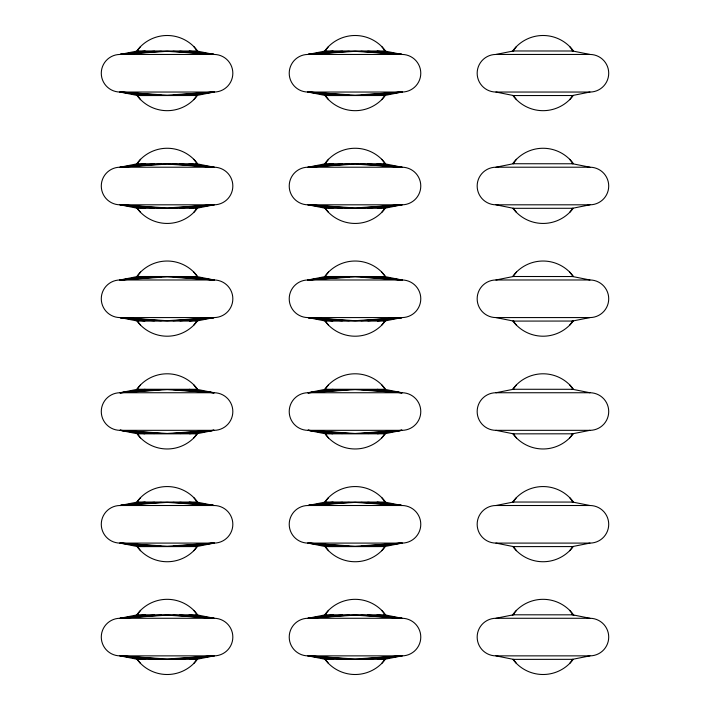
<?xml version="1.0" encoding="UTF-8"?>
<svg xmlns="http://www.w3.org/2000/svg" width="710" height="710" viewBox="0 0 710 710"><rect width="100%" height="100%" fill="white"/><g stroke="black" fill="none" stroke-linecap="round" stroke-linejoin="round"><path stroke-width="1.06" d="M140.598 46.505L137.172 50.969L197.211 51.005L193.759 46.505M140.598 159.271L137.172 163.735L197.211 163.77L193.759 159.271M193.759 99.666L196.945 95.522L137.447 95.557L140.598 99.666M140.598 272.036L137.172 276.501L197.211 276.536L193.759 272.036M193.759 212.432L196.945 208.287L137.447 208.323L140.598 212.432M328.544 46.505L325.118 50.969L385.148 51.005L381.696 46.505M140.598 384.802L137.172 389.266L197.211 389.302L193.759 384.802M193.759 325.198L196.945 321.053L137.447 321.089L140.598 325.198M328.544 159.271L325.118 163.735L385.148 163.77L381.696 159.271M381.696 99.666L384.882 95.522L325.384 95.557L328.544 99.666M140.598 497.568L137.172 502.032L197.211 502.068L193.759 497.568M193.759 437.964L196.945 433.81L137.447 433.845L140.598 437.964M328.544 272.036L325.118 276.501L385.148 276.536L381.696 272.036M381.696 212.432L384.882 208.287L325.384 208.323L328.544 212.432M516.481 46.505L513.055 50.969L573.094 51.005L569.642 46.505M140.598 610.334L137.172 614.798L197.211 614.833L193.759 610.334M193.759 550.729L196.945 546.576L137.447 546.611L140.598 550.729M328.544 384.802L325.118 389.266L385.148 389.302L381.696 384.802M381.696 325.198L384.882 321.053L325.384 321.089L328.544 325.198M516.481 159.271L513.055 163.735L573.094 163.77L569.642 159.271M569.642 99.666L572.819 95.522L513.33 95.557L516.481 99.666M193.759 663.495L196.945 659.341L137.447 659.377L140.598 663.495M328.544 497.568L325.118 502.032L385.148 502.068L381.696 497.568M381.696 437.964L384.882 433.81L325.384 433.845L328.544 437.964M516.481 272.036L513.055 276.501L573.094 276.536L569.642 272.036M569.642 212.432L572.819 208.287L513.33 208.323L516.481 212.432M328.544 610.334L325.118 614.798L385.148 614.833L381.696 610.334M381.696 550.729L384.882 546.576L325.384 546.611L328.544 550.729M516.481 384.802L513.055 389.266L573.094 389.302L569.642 384.802M569.642 325.198L572.819 321.053L513.33 321.089L516.481 325.198M381.696 663.495L384.882 659.341L325.384 659.377L328.544 663.495M516.481 497.568L513.055 502.032L573.094 502.068L569.642 497.568M569.642 437.964L572.819 433.81L513.33 433.845L516.481 437.964M516.481 610.334L513.055 614.798L573.094 614.833L569.642 610.334M569.642 550.729L572.819 546.576L513.33 546.611L516.481 550.729M569.642 663.495L572.819 659.341L513.33 659.377L516.481 663.495M137.98 95.619L120.07 92.043A18.797 18.797 0 0 1 101.281 73.245A18.797 18.797 0 0 1 120.07 54.448L137.953 50.871M325.925 95.619L308.016 92.043A18.797 18.797 0 0 1 289.219 73.245A18.797 18.797 0 0 1 308.016 54.448L325.899 50.871M196.164 95.619L214.047 92.043A18.797 18.797 0 0 0 232.836 73.245A18.797 18.797 0 0 0 214.047 54.448L196.191 50.88M513.862 95.619L495.953 92.043A18.797 18.797 0 0 1 477.164 73.245A18.797 18.797 0 0 1 495.953 54.448L513.836 50.871M384.101 95.619L401.984 92.043A18.797 18.797 0 0 0 420.781 73.245A18.797 18.797 0 0 0 401.984 54.448L384.128 50.88M137.98 208.385L120.07 204.808A18.797 18.797 0 0 1 101.281 186.011A18.797 18.797 0 0 1 120.07 167.214L137.953 163.637M572.047 95.619L589.93 92.043A18.797 18.797 0 0 0 608.718 73.245A18.797 18.797 0 0 0 589.93 54.448L572.074 50.88M325.925 208.385L308.016 204.808A18.797 18.797 0 0 1 289.219 186.011A18.797 18.797 0 0 1 308.016 167.214L325.899 163.637M196.164 208.385L214.047 204.808A18.797 18.797 0 0 0 232.836 186.011A18.797 18.797 0 0 0 214.047 167.214L196.191 163.646M513.862 208.385L495.953 204.808A18.797 18.797 0 0 1 477.164 186.011A18.797 18.797 0 0 1 495.953 167.214L513.836 163.637M384.101 208.385L401.984 204.808A18.797 18.797 0 0 0 420.781 186.011A18.797 18.797 0 0 0 401.984 167.214L384.128 163.646M137.98 321.151L120.07 317.574A18.797 18.797 0 0 1 101.281 298.777A18.797 18.797 0 0 1 120.07 279.98L137.953 276.403M572.047 208.385L589.93 204.808A18.797 18.797 0 0 0 608.718 186.011A18.797 18.797 0 0 0 589.93 167.214L572.074 163.646M325.925 321.151L308.016 317.574A18.797 18.797 0 0 1 289.219 298.777A18.797 18.797 0 0 1 308.016 279.98L325.899 276.403M196.164 321.142L214.047 317.574A18.797 18.797 0 0 0 232.836 298.777A18.797 18.797 0 0 0 214.047 279.98L196.191 276.412M513.862 321.151L495.953 317.574A18.797 18.797 0 0 1 477.164 298.777A18.797 18.797 0 0 1 495.953 279.98L513.836 276.403M384.101 321.142L401.984 317.574A18.797 18.797 0 0 0 420.781 298.777A18.797 18.797 0 0 0 401.984 279.98L384.128 276.412M137.98 433.916L120.07 430.331A18.797 18.797 0 0 1 101.281 411.543A18.797 18.797 0 0 1 120.07 392.745L137.953 389.169M572.047 321.142L589.93 317.574A18.797 18.797 0 0 0 608.718 298.777A18.797 18.797 0 0 0 589.93 279.98L572.074 276.412M325.925 433.916L308.016 430.331A18.797 18.797 0 0 1 289.219 411.543A18.797 18.797 0 0 1 308.016 392.745L325.899 389.169M196.164 433.908L214.047 430.331A18.797 18.797 0 0 0 232.836 411.543A18.797 18.797 0 0 0 214.047 392.745L196.191 389.178M513.862 433.916L495.953 430.331A18.797 18.797 0 0 1 477.164 411.543A18.797 18.797 0 0 1 495.953 392.745L513.836 389.169M384.101 433.908L401.984 430.331A18.797 18.797 0 0 0 420.781 411.543A18.797 18.797 0 0 0 401.984 392.745L384.128 389.178M137.98 546.682L120.07 543.097A18.797 18.797 0 0 1 101.281 524.308A18.797 18.797 0 0 1 120.07 505.511L137.953 501.934M572.047 433.908L589.93 430.331A18.797 18.797 0 0 0 608.718 411.543A18.797 18.797 0 0 0 589.93 392.745L572.074 389.178M325.925 546.682L308.016 543.097A18.797 18.797 0 0 1 289.219 524.308A18.797 18.797 0 0 1 308.016 505.511L325.899 501.934M196.164 546.673L214.047 543.097A18.797 18.797 0 0 0 232.836 524.308A18.797 18.797 0 0 0 214.047 505.511L196.191 501.943M513.862 546.682L495.953 543.097A18.797 18.797 0 0 1 477.164 524.308A18.797 18.797 0 0 1 495.953 505.511L513.836 501.934M384.101 546.673L401.984 543.097A18.797 18.797 0 0 0 420.781 524.308A18.797 18.797 0 0 0 401.984 505.511L384.128 501.943M137.98 659.448L120.07 655.862A18.797 18.797 0 0 1 101.281 637.074A18.797 18.797 0 0 1 120.07 618.277L137.953 614.7M572.047 546.673L589.93 543.097A18.797 18.797 0 0 0 608.718 524.308A18.797 18.797 0 0 0 589.93 505.511L572.074 501.943M325.925 659.448L308.016 655.862A18.797 18.797 0 0 1 289.219 637.074A18.797 18.797 0 0 1 308.016 618.277L325.899 614.7M196.164 659.439L214.047 655.862A18.797 18.797 0 0 0 232.836 637.074A18.797 18.797 0 0 0 214.047 618.277L196.191 614.7M513.862 659.448L495.953 655.862A18.797 18.797 0 0 1 477.164 637.074A18.797 18.797 0 0 1 495.953 618.277L513.836 614.7M384.101 659.439L401.984 655.862A18.797 18.797 0 0 0 420.781 637.074A18.797 18.797 0 0 0 401.984 618.277L384.128 614.7M572.047 659.439L589.93 655.862A18.797 18.797 0 0 0 608.718 637.074A18.797 18.797 0 0 0 589.93 618.277L572.074 614.7M189.552 95.459L214.047 92.043L120.07 92.043L144.813 95.459M377.489 95.459L401.984 92.043L308.016 92.043L332.75 95.459M189.552 208.225L214.047 204.808L120.07 204.808L144.813 208.225M377.489 208.225L401.984 204.808L308.016 204.808L332.75 208.225M189.552 320.991L214.047 317.574L120.07 317.574L144.813 320.991M377.489 320.991L401.984 317.574L308.016 317.574L332.75 320.991M189.552 433.757L214.047 430.331L120.07 430.331L144.813 433.757M377.489 433.757L401.984 430.331L308.016 430.331L332.75 433.757M189.552 546.514L214.047 543.097L120.07 543.097L144.813 546.514M377.489 546.514L401.984 543.097L308.016 543.097L332.75 546.514M189.552 659.279L214.047 655.862L120.07 655.862L144.813 659.279M377.489 659.279L401.984 655.862L308.016 655.862L332.75 659.279M189.224 51.049L214.047 54.448L120.07 54.448L145.142 51.049M377.161 51.049L401.984 54.448L308.016 54.448L333.079 51.049M189.224 163.815L214.047 167.214L120.07 167.214L145.142 163.815M377.161 163.815L401.984 167.214L308.016 167.214L333.079 163.815M189.224 276.58L214.047 279.98L120.07 279.98L145.142 276.58M377.161 276.58L401.984 279.98L308.016 279.98L333.079 276.58M189.224 389.346L214.047 392.745L120.07 392.745L145.142 389.346M377.161 389.346L401.984 392.745L308.016 392.745L333.079 389.346M189.224 502.103L214.047 505.511L120.07 505.511L145.142 502.103M377.161 502.103L401.984 505.511L308.016 505.511L333.079 502.103M189.224 614.869L214.047 618.277L120.07 618.277L145.142 614.869M377.161 614.869L401.984 618.277L308.016 618.277L333.079 614.869M179.994 95.282L214.047 92.043L167.178 95.175L120.07 92.043L154.363 95.282M367.931 95.282L401.984 92.043L355.124 95.175L308.016 92.043L342.309 95.282M179.994 208.048L214.047 204.808L167.178 207.941L120.07 204.808L154.363 208.048M367.931 208.048L401.984 204.808L355.124 207.941L308.016 204.808L342.309 208.048M179.994 320.813L214.047 317.574L167.178 320.707L120.07 317.574L154.363 320.813M367.931 320.813L401.984 317.574L355.124 320.707L308.016 317.574L342.309 320.813M179.994 433.579L214.047 430.331L167.178 433.473L120.07 430.331L154.363 433.579M367.931 433.579L401.984 430.331L355.124 433.473L308.016 430.331L342.309 433.579M179.994 546.336L214.047 543.097L167.178 546.239L120.07 543.097L154.363 546.336M367.931 546.336L401.984 543.097L355.124 546.239L308.016 543.097L342.309 546.336M179.994 659.102L214.047 655.862L167.178 659.004L120.07 655.862L154.363 659.102M367.931 659.102L401.984 655.862L355.124 659.004L308.016 655.862L342.309 659.102M179.807 51.218L214.047 54.448L167.178 51.324L120.07 54.448L154.558 51.218M367.745 51.218L401.984 54.448L355.124 51.324L308.016 54.448L342.495 51.218M179.807 163.983L214.047 167.214L167.178 164.09L120.07 167.214L154.558 163.983M367.745 163.983L401.984 167.214L355.124 164.09L308.016 167.214L342.495 163.983M179.807 276.749L214.047 279.98L167.178 276.856L120.07 279.98L154.558 276.749M367.745 276.749L401.984 279.98L355.124 276.856L308.016 279.98L342.495 276.749M179.807 389.515L214.047 392.745L167.178 389.621L120.07 392.745L154.558 389.515M367.745 389.515L401.984 392.745L355.124 389.621L308.016 392.745L342.495 389.515M179.807 502.281L214.047 505.511L167.178 502.387L120.07 505.511L154.558 502.281M367.745 502.281L401.984 505.511L355.124 502.387L308.016 505.511L342.495 502.281M179.807 615.046L214.047 618.277L167.178 615.144L120.07 618.277L154.558 615.046M367.745 615.046L401.984 618.277L355.124 615.144L308.016 618.277L342.495 615.046M120.07 54.448L161.339 51.297M308.016 54.448L349.284 51.297M173.107 95.202L214.047 92.043M361.044 95.202L401.984 92.043M120.07 167.214L161.339 164.063M308.016 167.214L349.284 164.063M173.107 207.968L214.047 204.808M361.044 207.968L401.984 204.808M120.07 279.98L161.339 276.829M308.016 279.98L349.284 276.829M173.107 320.734L214.047 317.574M361.044 320.734L401.984 317.574M120.07 392.745L161.339 389.595M308.016 392.745L349.284 389.595M173.107 433.499L214.047 430.331M361.044 433.499L401.984 430.331M120.07 505.511L161.339 502.36M308.016 505.511L349.284 502.36M173.107 546.256L214.047 543.097M361.044 546.256L401.984 543.097M120.07 618.277L161.339 615.126M308.016 618.277L349.284 615.126M173.107 659.022L214.047 655.862M361.044 659.022L401.984 655.862M495.953 54.448L589.93 54.448M495.953 92.043L589.93 92.043M495.953 167.214L589.93 167.214M495.953 204.808L589.93 204.808M495.953 279.98L589.93 279.98M495.953 317.574L589.93 317.574M495.953 392.745L589.93 392.745M495.953 430.331L589.93 430.331M495.953 505.511L589.93 505.511M495.953 543.097L589.93 543.097M495.953 618.277L589.93 618.277M495.953 655.862L589.93 655.862M360.955 51.297L401.984 54.448M173.018 51.297L214.047 54.448M308.016 92.043L349.196 95.202M120.07 92.043L161.259 95.202M360.955 164.063L401.984 167.214M173.018 164.063L214.047 167.214M308.016 204.808L349.196 207.968M120.07 204.808L161.259 207.968M360.955 276.829L401.984 279.98M173.018 276.829L214.047 279.98M308.016 317.574L349.196 320.734M120.07 317.574L161.259 320.734M360.955 389.595L401.984 392.745M173.018 389.595L214.047 392.745M308.016 430.331L349.196 433.499M120.07 430.331L161.259 433.499M360.955 502.36L401.984 505.511M173.018 502.36L214.047 505.511M308.016 543.097L349.196 546.256M120.07 543.097L161.259 546.256M360.955 615.126L401.984 618.277M173.018 615.126L214.047 618.277M308.016 655.862L349.196 659.022M120.07 655.862L161.259 659.022M197.336 95.53A37.586 37.586 0 0 1 137.03 95.53M137.03 50.641A37.586 37.586 0 0 1 197.975 51.537M385.273 95.53A37.586 37.586 0 0 1 324.967 95.53M324.967 50.641A37.586 37.586 0 0 1 385.912 51.537M573.218 95.53A37.586 37.586 0 0 1 512.913 95.53M512.265 51.537A37.586 37.586 0 0 1 573.218 50.641M197.336 208.296A37.586 37.586 0 0 1 137.03 208.296M137.03 163.406A37.586 37.586 0 0 1 197.336 163.406M385.273 208.296A37.586 37.586 0 0 1 324.967 208.296M324.967 163.406A37.586 37.586 0 0 1 385.273 163.406M573.218 208.296A37.586 37.586 0 0 1 512.913 208.296M512.913 163.406A37.586 37.586 0 0 1 573.218 163.406M197.336 321.062A37.586 37.586 0 0 1 137.03 321.062M137.03 276.172A37.586 37.586 0 0 1 197.336 276.172M385.273 321.062A37.586 37.586 0 0 1 324.967 321.062M324.967 276.172A37.586 37.586 0 0 1 385.273 276.172M573.218 321.062A37.586 37.586 0 0 1 512.913 321.062M512.913 276.172A37.586 37.586 0 0 1 573.218 276.172M197.336 433.828A37.586 37.586 0 0 1 137.696 434.697M137.03 388.938A37.586 37.586 0 0 1 197.336 388.938M385.273 433.828A37.586 37.586 0 0 1 325.642 434.697M324.967 388.938A37.586 37.586 0 0 1 385.273 388.938M573.218 433.828A37.586 37.586 0 0 1 512.913 433.828M512.913 388.938A37.586 37.586 0 0 1 573.218 388.938M197.336 546.593A37.586 37.586 0 0 1 137.03 546.593M137.03 501.704A37.586 37.586 0 0 1 197.336 501.704M385.273 546.593A37.586 37.586 0 0 1 324.967 546.593M324.967 501.704A37.586 37.586 0 0 1 385.273 501.704M573.218 546.593A37.586 37.586 0 0 1 512.913 546.593M512.913 501.704A37.586 37.586 0 0 1 573.218 501.704M197.336 659.359A37.586 37.586 0 0 1 137.03 659.359M136.382 615.357A37.586 37.586 0 0 1 197.975 615.357M385.273 659.359A37.586 37.586 0 0 1 324.967 659.359M324.967 614.469A37.586 37.586 0 0 1 385.912 615.357M573.218 659.359A37.586 37.586 0 0 1 512.913 659.359M512.265 615.357A37.586 37.586 0 0 1 573.857 615.357"/></g></svg>
